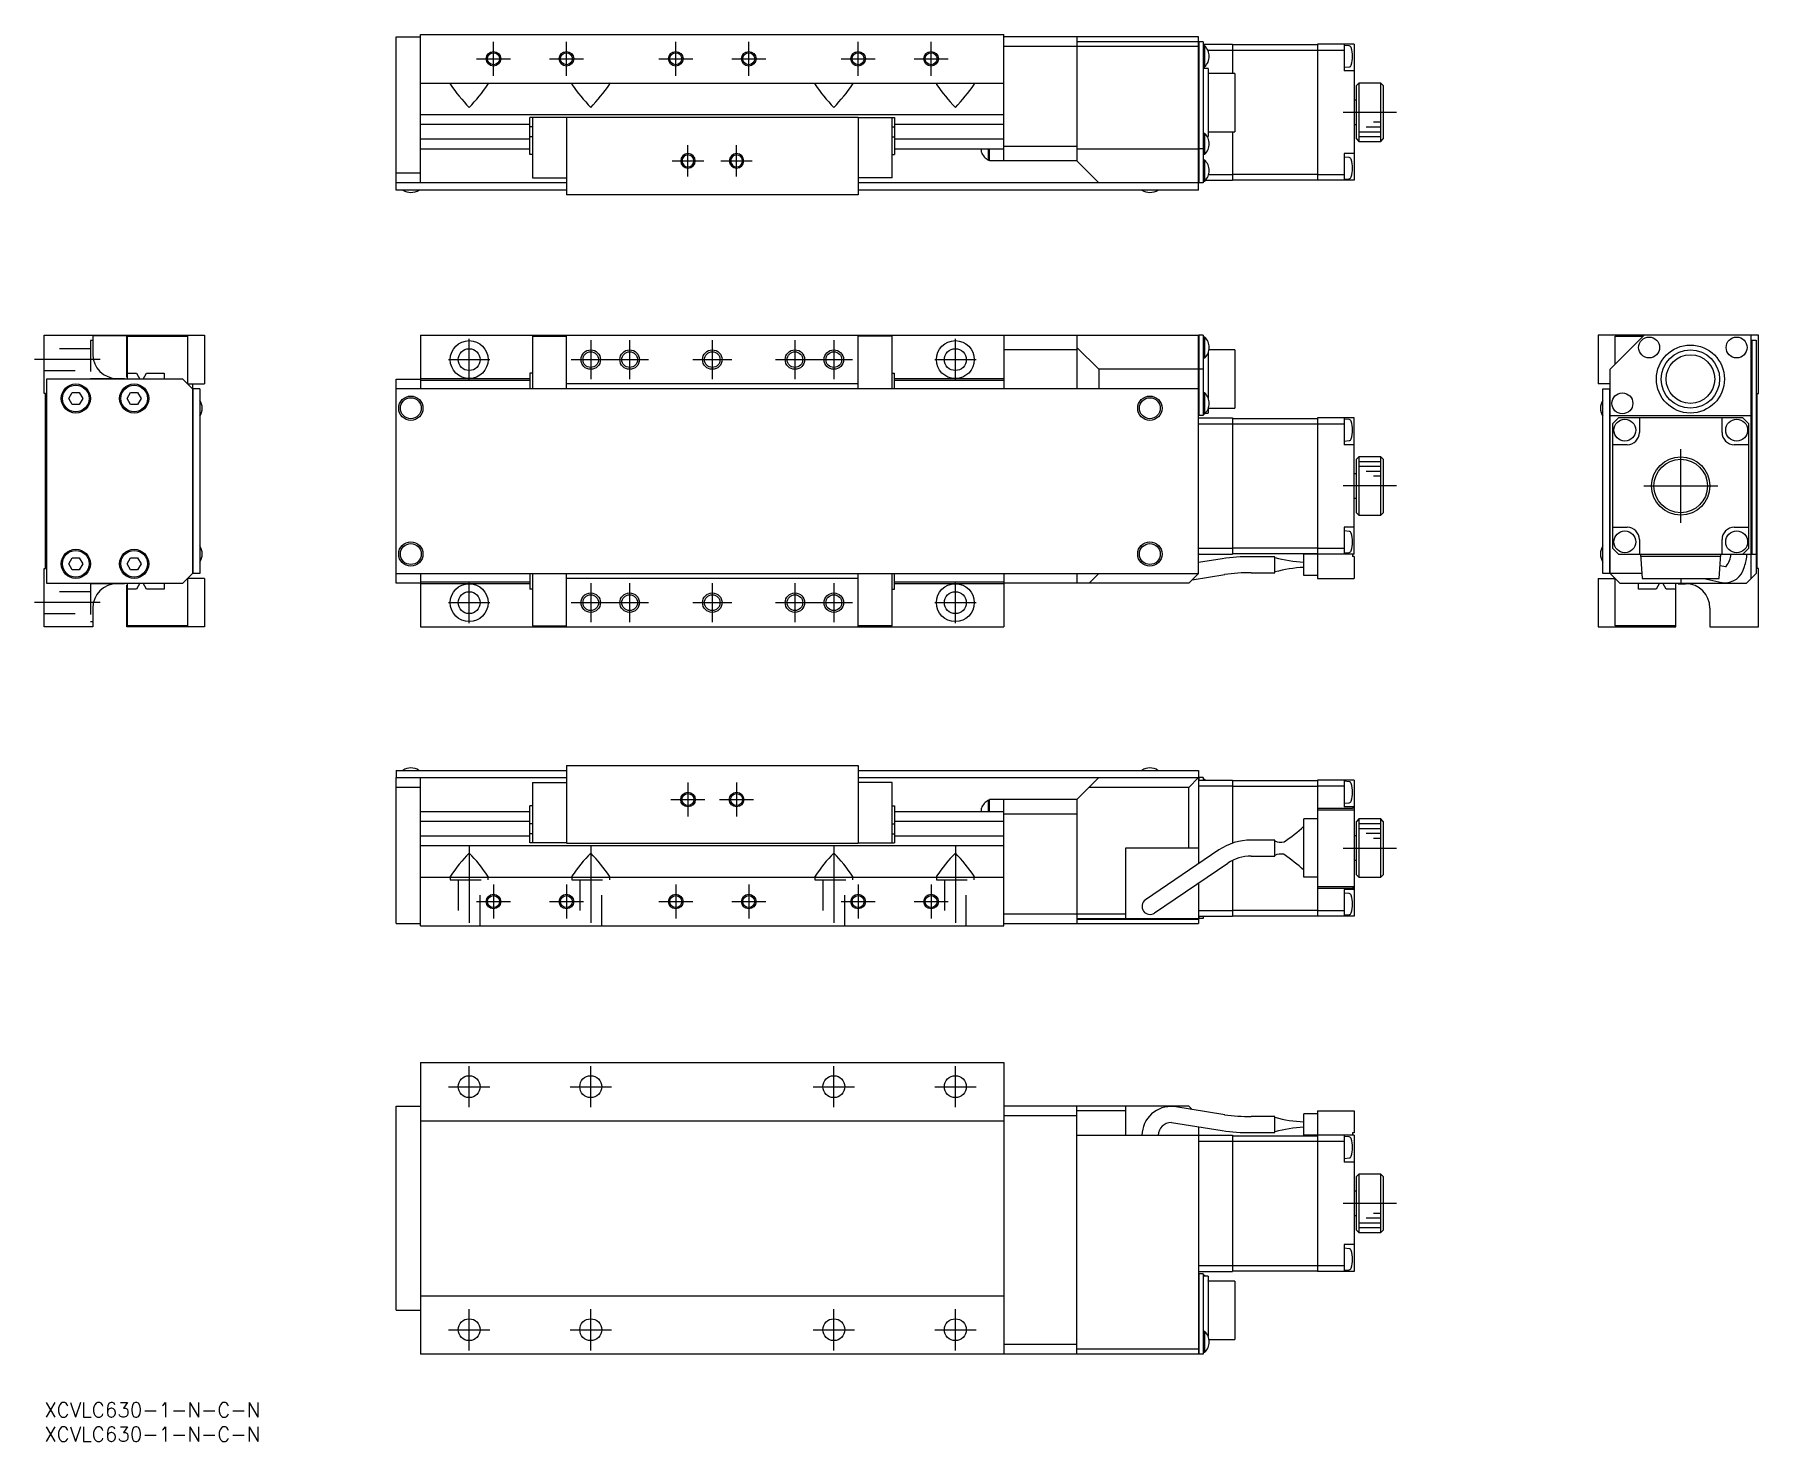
# Model space of a CAD drawing. Extents: x -2 to 353, y -8 to 281.
import ezdxf

# ---------------------------------------------------------------- set-up
doc = ezdxf.new("R2010")
doc.units = 0
doc.header["$LTSCALE"] = 0.5
doc.linetypes.add('CENTER', pattern=[50.8, 31.75, -6.35, 6.35, -6.35])
doc.linetypes.add('DASHED', pattern=[19.05, 12.7, -6.35])
for name, color, linetype in [('MSM_CENTER', 1, 'CENTER'), ('MSM_CONTINUOUS', 7, 'CONTINUOUS'), ('MSM_DASHED', 4, 'DASHED'), ('MSM_NARROW', 5, 'CONTINUOUS'), ('MSM_PART_NUMBER', 7, 'CONTINUOUS')]:
    doc.layers.add(name, color=color, linetype=linetype)
doc.styles.get("Standard").update_dxf_attribs({"font": 'txt.shx', "height": 3, "bigfont": 'bigfont.shx'})

# ---------------------------------------------------------------- blocks, each defined once
blk = doc.blocks.new('*U2')
at = {"layer": 'MSM_PART_NUMBER'}
blk.add_text('XCVLC630-1-N-C-N', height=3, dxfattribs=at).set_placement((0, -3))
blk = doc.blocks.new('*U3')
at = {"layer": 'MSM_PART_NUMBER'}
blk.add_text('XCVLC630-1-N-C-N', height=3, dxfattribs=at).set_placement((0, -8))

msp = doc.modelspace()

# ---------------------------------------------------------------- linework, layer by layer
at = {"layer": 'MSM_CENTER'}
for p, q in [((92.41, 272.96), (92.41, 279.96)), ((107.41, 272.96), (107.41, 279.96)), ((129.91, 272.96), (129.91, 279.96)), ((144.91, 272.96), (144.91, 279.96)), ((167.41, 272.96), (167.41, 279.96)), ((182.41, 272.96), (182.41, 279.96)), ((88.91, 276.46), (95.91, 276.46)), ((103.91, 276.46), (110.91, 276.46)), ((126.41, 276.46), (133.41, 276.46)), ((141.41, 276.46), (148.41, 276.46)), ((163.91, 276.46), (170.91, 276.46)), ((178.91, 276.46), (185.91, 276.46)), ((267.19, 265.46), (278.14, 265.46)), ((129.18, 255.46), (135.64, 255.46)), ((132.41, 252.23), (132.41, 258.69)), ((139.18, 255.46), (145.64, 255.46)), ((142.41, 252.23), (142.41, 258.69)), ((87.41, 210.32), (87.41, 218.82)), ((112.41, 218.57), (112.41, 210.57)), ((120.41, 218.57), (120.41, 210.57)), ((137.41, 218.57), (137.41, 210.57)), ((154.41, 218.57), (154.41, 210.57)), ((162.41, 218.57), (162.41, 210.57)), ((187.41, 210.32), (187.41, 218.82)), ((11.5, 214.57), (-2, 214.57)), ((83.16, 214.57), (91.66, 214.57)), ((108.41, 214.57), (124.41, 214.57)), ((133.41, 214.57), (141.41, 214.57)), ((150.41, 214.57), (166.41, 214.57)), ((183.16, 214.57), (191.66, 214.57)), ((336.6, 180.97), (336.6, 196.17)), ((278.14, 188.57), (267.19, 188.57)), ((329, 188.57), (344.2, 188.57)), ((87.41, 160.32), (87.41, 168.82)), ((112.41, 168.57), (112.41, 160.57)), ((120.41, 168.57), (120.41, 160.57)), ((137.41, 168.57), (137.41, 160.57)), ((154.41, 168.57), (154.41, 160.57)), ((162.41, 168.57), (162.41, 160.57)), ((187.41, 160.32), (187.41, 168.82)), ((11.5, 164.57), (-2, 164.57)), ((83.16, 164.57), (91.66, 164.57)), ((108.41, 164.57), (124.41, 164.57)), ((133.41, 164.57), (141.41, 164.57)), ((150.41, 164.57), (166.41, 164.57)), ((183.16, 164.57), (191.66, 164.57)), ((132.41, 127.57), (132.41, 120.57)), ((142.41, 127.57), (142.41, 120.57)), ((128.91, 124.07), (135.91, 124.07)), ((138.91, 124.07), (145.91, 124.07)), ((87.41, 114.57), (87.41, 96.07)), ((112.41, 114.57), (112.41, 96.07)), ((162.41, 114.57), (162.41, 96.07)), ((187.41, 114.57), (187.41, 96.07)), ((267.19, 114.07), (278.14, 114.07)), ((92.41, 106.57), (92.41, 99.57)), ((107.41, 106.57), (107.41, 99.57)), ((129.91, 106.57), (129.91, 99.57)), ((144.91, 106.57), (144.91, 99.57)), ((167.41, 106.57), (167.41, 99.57)), ((182.41, 106.57), (182.41, 99.57)), ((88.91, 103.07), (95.91, 103.07)), ((103.91, 103.07), (110.91, 103.07)), ((126.41, 103.07), (133.41, 103.07)), ((141.41, 103.07), (148.41, 103.07)), ((163.91, 103.07), (170.91, 103.07)), ((178.91, 103.07), (185.91, 103.07)), ((87.41, 60.75), (87.41, 69.25)), ((112.41, 60.75), (112.41, 69.25)), ((162.41, 60.75), (162.41, 69.25)), ((187.41, 60.75), (187.41, 69.25)), ((83.16, 65), (91.66, 65)), ((108.16, 65), (116.66, 65)), ((158.16, 65), (166.66, 65)), ((183.16, 65), (191.66, 65)), ((278.14, 41), (267.19, 41)), ((87.41, 10.75), (87.41, 19.25)), ((112.41, 10.75), (112.41, 19.25)), ((162.41, 10.75), (162.41, 19.25)), ((187.41, 10.75), (187.41, 19.25)), ((83.16, 15), (91.66, 15)), ((108.16, 15), (116.66, 15)), ((158.16, 15), (166.66, 15)), ((183.16, 15), (191.66, 15))]:
    msp.add_line(p, q, dxfattribs=at)
at = {"layer": 'MSM_CONTINUOUS'}
for p, q in [((72.41, 280.96), (77.41, 280.96)), ((72.41, 250.96), (72.41, 280.96)), ((77.41, 281.46), (197.41, 281.46)), ((77.41, 250.96), (77.41, 281.46)), ((197.41, 255.46), (197.41, 281.46)), ((237.41, 280.96), (197.41, 280.96)), ((212.41, 280.96), (212.41, 255.46)), ((237.41, 280.06), (237.41, 280.96)), ((237.41, 278.96), (197.41, 278.96)), ((237.41, 279.96), (212.41, 279.96)), ((237.41, 280.06), (237.31, 279.96)), ((237.51, 279.96), (237.41, 279.86)), ((237.41, 250.96), (237.41, 279.96)), ((238.41, 279.96), (237.51, 279.96)), ((237.51, 279.96), (237.51, 250.96)), ((238.41, 279.96), (238.41, 250.96)), ((238.41, 279.46), (244.41, 279.46)), ((238.7, 279.11), (238.41, 279.11)), ((238.7, 274.81), (238.7, 279.11)), ((239.32, 278.26), (244.41, 278.26)), ((244.41, 279.46), (244.41, 273.46)), ((244.41, 279.36), (261.91, 279.36)), ((244.41, 278.21), (261.91, 278.21)), ((269.41, 279.46), (261.91, 279.46)), ((261.91, 279.46), (261.91, 251.46)), ((261.91, 278.26), (267.41, 278.26)), ((267.41, 279.46), (267.41, 273.96)), ((268.4, 279.12), (267.41, 279.21)), ((269.41, 279.46), (269.41, 251.46)), ((238.41, 274.81), (238.7, 274.81)), ((239.41, 274.46), (238.41, 274.46)), ((239.41, 274.46), (239.41, 260.46)), ((244.91, 273.46), (239.41, 273.46)), ((244.91, 273.46), (244.91, 261.46)), ((267.41, 274.71), (268.4, 274.79)), ((269.41, 273.96), (267.41, 273.96)), ((77.41, 271.46), (197.41, 271.46)), ((83.51, 271.33), (83.67, 271.46)), ((91.31, 271.33), (91.15, 271.46)), ((108.51, 271.33), (108.67, 271.46)), ((116.31, 271.33), (116.15, 271.46)), ((158.51, 271.33), (158.67, 271.46)), ((166.31, 271.33), (166.15, 271.46)), ((183.51, 271.33), (183.67, 271.46)), ((191.31, 271.33), (191.15, 271.46)), ((270.41, 271.46), (269.91, 270.96)), ((269.91, 259.96), (269.91, 270.96)), ((274.91, 271.46), (270.41, 271.46)), ((270.41, 271.46), (270.41, 259.46)), ((275.41, 270.96), (274.91, 271.46)), ((274.91, 259.46), (274.91, 271.46)), ((275.41, 270.96), (275.41, 259.96)), ((269.91, 267.96), (269.41, 267.96)), ((77.41, 264.96), (197.41, 264.96)), ((77.41, 262.99), (99.91, 262.99)), ((99.91, 256.76), (99.91, 264.36)), ((107.41, 264.36), (99.91, 264.36)), ((100.41, 262.48), (99.91, 262.48)), ((100.41, 264.36), (100.41, 251.96)), ((107.41, 264.46), (107.41, 248.46)), ((107.41, 264.46), (167.41, 264.46)), ((167.41, 264.46), (167.41, 248.46)), ((167.41, 264.36), (174.91, 264.36)), ((174.41, 251.96), (174.41, 264.36)), ((174.41, 262.48), (174.91, 262.48)), ((174.91, 264.36), (174.91, 256.76)), ((174.91, 262.99), (197.41, 262.99)), ((269.41, 262.96), (269.91, 262.96)), ((99.91, 259.92), (77.41, 259.92)), ((100.41, 260.43), (99.91, 260.43)), ((174.41, 260.43), (174.91, 260.43)), ((197.41, 259.92), (174.91, 259.92)), ((238.7, 261.11), (238.41, 261.11)), ((238.7, 256.81), (238.7, 261.11)), ((239.21, 260.46), (239.41, 260.46)), ((239.41, 261.46), (244.91, 261.46)), ((244.41, 261.46), (244.41, 251.46)), ((269.91, 259.96), (270.41, 259.46)), ((270.41, 259.46), (274.91, 259.46)), ((274.91, 259.46), (275.41, 259.96)), ((77.41, 257.96), (99.91, 257.96)), ((100.41, 256.76), (99.91, 256.76)), ((174.41, 256.76), (174.91, 256.76)), ((174.91, 257.96), (197.41, 257.96)), ((192.76, 257.24), (192.76, 257.96)), ((194.21, 255.61), (194.21, 257.96)), ((194.21, 255.61), (194.41, 255.61)), ((194.41, 255.46), (194.41, 257.96)), ((212.41, 255.46), (194.41, 255.46)), ((197.41, 258.46), (212.41, 258.46)), ((212.41, 257.96), (237.41, 257.96)), ((212.41, 255.46), (216.91, 250.96)), ((237.41, 258), (237.51, 257.96)), ((238.41, 257.96), (237.51, 257.96)), ((238.41, 256.81), (238.7, 256.81)), ((238.7, 255.61), (238.41, 255.61)), ((238.7, 251.31), (238.7, 255.61)), ((269.41, 256.96), (267.41, 256.96)), ((267.41, 256.96), (267.41, 251.46)), ((268.4, 256.12), (267.41, 256.21)), ((72.41, 252.96), (77.41, 252.96)), ((100.41, 251.96), (107.41, 251.96)), ((174.41, 251.96), (167.41, 251.96)), ((239.5, 252.66), (244.41, 252.66)), ((244.41, 252.7), (261.91, 252.7)), ((261.91, 252.66), (267.41, 252.66)), ((267.41, 251.71), (268.4, 251.79)), ((72.51, 250.96), (72.41, 250.86)), ((107.41, 250.96), (72.41, 250.96)), ((72.41, 249.46), (72.41, 250.86)), ((107.41, 249.46), (72.41, 249.46)), ((167.41, 248.46), (107.41, 248.46)), ((237.41, 250.96), (167.41, 250.96)), ((237.41, 249.46), (167.41, 249.46)), ((237.41, 250.86), (237.31, 250.96)), ((237.41, 251.06), (237.51, 250.96)), ((237.41, 249.46), (237.41, 250.86)), ((238.41, 250.96), (237.51, 250.96)), ((238.41, 251.31), (238.7, 251.31)), ((238.85, 251.46), (244.41, 251.46)), ((244.41, 251.56), (261.91, 251.56)), ((269.41, 251.46), (261.91, 251.46)), ((0, 207.57), (0, 219.57)), ((0, 219.57), (33, 219.57)), ((10, 219.57), (10, 215.67)), ((17, 219.47), (10, 219.47)), ((17, 210.97), (17, 219.57)), ((17.1, 219.37), (29.5, 219.37)), ((17.1, 210.57), (17.1, 219.37)), ((29.5, 219.37), (29.5, 209.57)), ((33, 219.57), (33, 209.57)), ((77.41, 219.57), (237.41, 219.57)), ((77.41, 219.57), (77.41, 208.57)), ((100.41, 219.37), (100.41, 208.57)), ((100.41, 219.37), (107.41, 219.37)), ((107.41, 208.57), (107.41, 219.57)), ((167.41, 208.57), (167.41, 219.57)), ((174.41, 219.37), (167.41, 219.37)), ((174.41, 208.57), (174.41, 219.37)), ((197.41, 219.57), (197.41, 208.57)), ((212.41, 216.57), (197.41, 216.57)), ((212.41, 219.57), (212.41, 208.57)), ((212.41, 217.07), (216.91, 212.57)), ((237.41, 219.47), (237.51, 219.57)), ((237.41, 170.57), (237.41, 219.57)), ((238.41, 219.57), (237.51, 219.57)), ((237.51, 219.57), (237.51, 203.07)), ((238.41, 219.57), (238.41, 203.07)), ((238.7, 219.22), (238.41, 219.22)), ((238.7, 214.92), (238.7, 219.22)), ((244.91, 216.57), (239.57, 216.57)), ((244.91, 216.57), (244.91, 204.57)), ((319.6, 219.57), (319.6, 209.57)), ((352.6, 219.57), (319.6, 219.57)), ((329.1, 219.57), (322.1, 212.57)), ((323.1, 219.37), (328.9, 219.37)), ((323.1, 213.57), (323.1, 219.37)), ((351.1, 169.57), (351.1, 219.57)), ((351.1, 218.57), (352.1, 218.57)), ((351.2, 218.57), (351.2, 174.57)), ((352.1, 218.57), (352.1, 170.57)), ((352.6, 207.57), (352.6, 219.57)), ((238.41, 214.92), (238.7, 214.92)), ((239.41, 216), (239.41, 206.65)), ((28.5, 210.57), (0.5, 210.57)), ((0.5, 210.57), (0.5, 168.57)), ((15, 210.67), (16.5, 210.67)), ((16.5, 210.57), (16.5, 210.67)), ((17.1, 210.97), (17, 210.97)), ((17.1, 211.77), (18.98, 211.77)), ((18.98, 211.77), (19.66, 210.58)), ((20.34, 210.58), (21.02, 211.77)), ((21.02, 211.77), (24.7, 211.77)), ((24.7, 211.77), (24.7, 210.57)), ((30.5, 208.57), (28.5, 210.57)), ((29.7, 209.57), (33, 209.57)), ((29.7, 209.37), (29.7, 209.57)), ((30.5, 209.57), (30.5, 170.57)), ((72.41, 210.57), (77.41, 210.57)), ((72.41, 168.57), (72.41, 210.57)), ((77.41, 210.67), (99.91, 210.67)), ((77.41, 210.37), (99.91, 210.37)), ((100.41, 211.77), (99.91, 211.77)), ((99.91, 211.77), (99.91, 208.57)), ((167.41, 209.57), (107.41, 209.57)), ((174.41, 211.77), (174.91, 211.77)), ((174.91, 208.57), (174.91, 211.77)), ((174.91, 210.67), (197.41, 210.67)), ((174.91, 210.37), (197.41, 210.37)), ((216.91, 212.57), (216.91, 208.57)), ((237.41, 212.57), (216.91, 212.57)), ((237.41, 212.53), (237.51, 212.57)), ((238.41, 212.57), (237.51, 212.57)), ((322.1, 209.57), (319.6, 209.57)), ((322.1, 170.57), (322.1, 212.57)), ((0.3, 207.57), (0, 207.57)), ((0.3, 171.57), (0.3, 207.57)), ((5.06, 206.57), (5.78, 207.82)), ((5.78, 205.32), (5.06, 206.57)), ((5.78, 207.82), (7.22, 207.82)), ((7.22, 207.82), (7.94, 206.57)), ((7.94, 206.57), (7.22, 205.32)), ((17.06, 206.57), (17.78, 207.82)), ((17.78, 205.32), (17.06, 206.57)), ((17.78, 207.82), (19.22, 207.82)), ((19.22, 207.82), (19.94, 206.57)), ((19.94, 206.57), (19.22, 205.32)), ((32, 208.57), (30.5, 208.57)), ((30.6, 208.57), (30.6, 170.57)), ((32, 208.57), (32, 170.57)), ((237.41, 208.57), (72.41, 208.57)), ((238.7, 207.72), (238.41, 207.72)), ((238.7, 203.42), (238.7, 207.72)), ((320.6, 170.57), (320.6, 208.57)), ((320.6, 208.57), (322.1, 208.57)), ((322, 170.57), (322, 208.57)), ((352.3, 207.57), (352.6, 207.57)), ((352.3, 171.57), (352.3, 207.57)), ((7.22, 205.32), (5.78, 205.32)), ((19.22, 205.32), (17.78, 205.32)), ((237.41, 203.17), (237.51, 203.07)), ((237.41, 202.57), (244.41, 202.57)), ((238.41, 203.07), (237.51, 203.07)), ((238.41, 203.42), (238.7, 203.42)), ((238.85, 203.57), (239.41, 203.57)), ((239.41, 204.5), (239.41, 203.57)), ((239.44, 204.57), (244.91, 204.57)), ((244.41, 202.57), (244.41, 174.57)), ((244.41, 202.47), (261.91, 202.47)), ((261.91, 202.57), (261.91, 169.57)), ((269.41, 202.57), (261.91, 202.57)), ((267.41, 202.57), (267.41, 197.07)), ((268.4, 202.24), (267.41, 202.32)), ((269.41, 174.57), (269.41, 202.57)), ((322.1, 203.07), (351.1, 203.07)), ((323.8, 202.57), (322.6, 201.37)), ((349.4, 202.57), (323.8, 202.57)), ((328.1, 202.57), (328.1, 199.57)), ((345.1, 199.57), (345.1, 202.57)), ((350.6, 201.37), (349.4, 202.57)), ((237.41, 201.37), (244.41, 201.37)), ((244.41, 201.33), (261.91, 201.33)), ((261.91, 201.37), (267.41, 201.37)), ((322.6, 201.37), (322.6, 175.77)), ((350.6, 175.77), (350.6, 201.37)), ((267.41, 197.82), (268.4, 197.91)), ((269.41, 197.07), (267.41, 197.07)), ((325.6, 197.07), (322.6, 197.07)), ((350.6, 197.07), (347.6, 197.07)), ((270.41, 194.57), (269.91, 194.07)), ((269.91, 183.07), (269.91, 194.07)), ((270.41, 194.57), (270.41, 182.57)), ((274.91, 194.57), (270.41, 194.57)), ((274.91, 182.57), (274.91, 194.57)), ((275.41, 194.07), (274.91, 194.57)), ((275.41, 194.07), (275.41, 183.07)), ((269.91, 191.07), (269.41, 191.07)), ((269.41, 186.07), (269.91, 186.07)), ((269.91, 183.07), (270.41, 182.57)), ((270.41, 182.57), (274.91, 182.57)), ((274.91, 182.57), (275.41, 183.07)), ((269.41, 180.07), (267.41, 180.07)), ((267.41, 180.07), (267.41, 174.57)), ((268.4, 179.24), (267.41, 179.32)), ((322.6, 180.07), (325.6, 180.07)), ((328.1, 177.57), (328.1, 174.57)), ((345.1, 174.57), (345.1, 177.57)), ((347.6, 180.07), (350.6, 180.07)), ((5.06, 172.57), (5.78, 173.82)), ((5.78, 173.82), (7.22, 173.82)), ((7.22, 173.82), (7.94, 172.57)), ((17.06, 172.57), (17.78, 173.82)), ((17.78, 173.82), (19.22, 173.82)), ((19.22, 173.82), (19.94, 172.57)), ((237.41, 175.77), (244.41, 175.77)), ((237.41, 174.67), (237.51, 174.57)), ((237.51, 174.57), (244.41, 174.57)), ((244.41, 175.82), (261.91, 175.82)), ((244.41, 174.67), (261.91, 174.67)), ((253.11, 174.02), (248.25, 174.02)), ((253.11, 170.72), (253.11, 174.02)), ((259.11, 170.17), (259.11, 174.57)), ((269.41, 174.57), (259.11, 174.57)), ((261.91, 175.77), (267.41, 175.77)), ((267.41, 174.82), (268.4, 174.91)), ((269.11, 174.57), (269.11, 174.07)), ((269.41, 174.07), (269.11, 174.07)), ((269.41, 174.07), (269.41, 169.57)), ((322.6, 175.77), (323.8, 174.57)), ((323.8, 174.57), (351.1, 174.57)), ((328.35, 174.57), (328.7, 169.57)), ((344.82, 174.07), (328.39, 174.07)), ((344.5, 169.57), (344.85, 174.57)), ((349.4, 174.57), (350.6, 175.77)), ((351.2, 174.57), (351.1, 174.67)), ((351.2, 174.57), (352.1, 174.57)), ((0, 159.57), (0, 171.57)), ((0, 171.57), (0.3, 171.57)), ((5.78, 171.32), (5.06, 172.57)), ((7.22, 171.32), (5.78, 171.32)), ((7.94, 172.57), (7.22, 171.32)), ((17.78, 171.32), (17.06, 172.57)), ((19.22, 171.32), (17.78, 171.32)), ((19.94, 172.57), (19.22, 171.32)), ((28.5, 168.57), (30.5, 170.57)), ((32, 170.57), (30.5, 170.57)), ((72.41, 170.57), (237.41, 170.57)), ((77.41, 170.57), (77.41, 159.57)), ((99.91, 170.57), (99.91, 167.37)), ((100.41, 170.57), (100.41, 159.77)), ((107.41, 159.57), (107.41, 170.57)), ((167.41, 159.57), (167.41, 170.57)), ((174.41, 159.77), (174.41, 170.57)), ((174.91, 167.37), (174.91, 170.57)), ((197.41, 170.57), (197.41, 159.57)), ((212.41, 170.57), (212.41, 168.57)), ((216.91, 170.57), (214.91, 168.57)), ((235.41, 168.57), (237.41, 170.57)), ((236.12, 169.28), (242.8, 170.34)), ((242.28, 173.6), (237.41, 172.83)), ((248.25, 170.72), (253.11, 170.72)), ((328.63, 170.57), (320.6, 170.57)), ((324.1, 168.57), (322.1, 170.57)), ((345.81, 171.92), (344.69, 172.18)), ((345.87, 171.96), (345.79, 171.92)), ((345.97, 172.04), (345.87, 171.96)), ((350.1, 168.57), (352.1, 170.57)), ((352.6, 171.57), (352.3, 171.57)), ((352.6, 159.57), (352.6, 171.57)), ((0.5, 168.57), (28.5, 168.57)), ((16.5, 168.47), (15, 168.47)), ((16.5, 168.47), (16.5, 168.57)), ((17, 159.57), (17, 168.17)), ((17, 168.17), (17.1, 168.17)), ((17.1, 159.77), (17.1, 168.57)), ((18.98, 167.37), (17.1, 167.37)), ((19.66, 168.57), (18.98, 167.37)), ((21.02, 167.37), (20.34, 168.57)), ((24.7, 167.37), (21.02, 167.37)), ((24.7, 168.57), (24.7, 167.37)), ((29.5, 169.57), (29.5, 159.77)), ((29.7, 169.57), (29.7, 169.77)), ((33, 169.57), (29.7, 169.57)), ((33, 169.57), (33, 159.57)), ((77.41, 168.57), (72.41, 168.57)), ((99.91, 168.77), (77.41, 168.77)), ((99.91, 168.47), (77.41, 168.47)), ((100.41, 167.37), (99.91, 167.37)), ((167.41, 169.57), (107.41, 169.57)), ((174.41, 167.37), (174.91, 167.37)), ((197.41, 168.77), (174.91, 168.77)), ((197.41, 168.47), (174.91, 168.47)), ((235.41, 168.57), (197.41, 168.57)), ((261.91, 170.17), (259.11, 170.17)), ((261.91, 169.57), (269.41, 169.57)), ((319.6, 169.57), (319.6, 159.57)), ((319.6, 169.57), (322.9, 169.57)), ((322.9, 169.57), (322.9, 169.77)), ((323.1, 159.77), (323.1, 169.57)), ((324.1, 168.57), (350.1, 168.57)), ((327.9, 167.37), (327.9, 168.57)), ((331.58, 167.37), (327.9, 167.37)), ((328.7, 169.57), (344.5, 169.57)), ((332.27, 168.57), (331.58, 167.37)), ((333.63, 167.37), (332.94, 168.57)), ((335.5, 167.37), (333.63, 167.37)), ((335.5, 168.57), (335.5, 159.77)), ((335.6, 168.17), (335.5, 168.17)), ((335.6, 159.57), (335.6, 168.17)), ((336.1, 168.47), (336.1, 168.57)), ((336.1, 168.47), (337.6, 168.47)), ((336.6, 169.57), (336.6, 168.57)), ((341.34, 169.57), (345.06, 168.71)), ((345.06, 168.71), (345.07, 168.7)), ((10, 163.47), (10, 159.57)), ((342.6, 163.47), (342.6, 159.57)), ((10, 159.57), (0, 159.57)), ((33, 159.57), (17, 159.57)), ((29.5, 159.77), (17.1, 159.77)), ((77.41, 159.57), (197.41, 159.57)), ((100.41, 159.77), (107.41, 159.77)), ((174.41, 159.77), (167.41, 159.77)), ((319.6, 159.57), (335.6, 159.57)), ((335.5, 159.77), (323.1, 159.77)), ((342.6, 159.57), (352.6, 159.57)), ((72.41, 130.07), (72.41, 128.67)), ((72.41, 130.07), (107.41, 130.07)), ((72.41, 128.67), (72.51, 128.57)), ((72.41, 128.57), (107.41, 128.57)), ((72.41, 98.57), (72.41, 128.57)), ((77.41, 98.07), (77.41, 128.57)), ((107.41, 131.07), (107.41, 115.07)), ((107.41, 131.07), (167.41, 131.07)), ((167.41, 131.07), (167.41, 115.07)), ((167.41, 130.07), (237.41, 130.07)), ((167.41, 128.57), (237.41, 128.57)), ((216.91, 128.57), (212.41, 124.07)), ((235.41, 126.57), (237.41, 128.57)), ((237.31, 128.57), (237.41, 128.67)), ((237.41, 130.07), (237.41, 128.67)), ((237.41, 128.47), (237.51, 128.57)), ((237.41, 128.57), (237.41, 110.84)), ((237.41, 128.07), (244.41, 128.07)), ((237.51, 128.57), (237.51, 128.07)), ((238.41, 128.57), (237.51, 128.57)), ((238.41, 128.57), (238.41, 128.07)), ((238.7, 128.22), (238.41, 128.22)), ((238.7, 128.07), (238.7, 128.22)), ((244.41, 128.07), (244.41, 115.08)), ((244.41, 127.97), (261.91, 127.97)), ((269.41, 128.07), (261.91, 128.07)), ((261.91, 128.07), (261.91, 100.07)), ((267.41, 128.07), (267.41, 122.57)), ((268.4, 127.73), (267.41, 127.82)), ((269.41, 128.07), (269.41, 100.07)), ((77.41, 126.57), (72.41, 126.57)), ((100.41, 127.57), (100.41, 115.17)), ((100.41, 127.57), (107.41, 127.57)), ((174.41, 127.57), (167.41, 127.57)), ((174.41, 115.17), (174.41, 127.57)), ((235.41, 126.57), (214.91, 126.57)), ((235.41, 114.07), (235.41, 126.57)), ((237.41, 126.97), (237.51, 126.87)), ((237.51, 126.87), (244.41, 126.87)), ((237.51, 110.91), (237.51, 126.87)), ((244.41, 126.82), (261.91, 126.82)), ((261.91, 126.87), (267.41, 126.87)), ((99.91, 121.57), (77.41, 121.57)), ((100.41, 122.77), (99.91, 122.77)), ((99.91, 115.17), (99.91, 122.77)), ((174.41, 122.77), (174.91, 122.77)), ((174.91, 122.77), (174.91, 115.17)), ((197.41, 121.57), (174.91, 121.57)), ((192.76, 121.57), (192.76, 122.29)), ((194.21, 121.57), (194.21, 123.92)), ((194.41, 123.92), (194.21, 123.92)), ((212.41, 124.07), (194.41, 124.07)), ((194.41, 121.57), (194.41, 124.07)), ((197.41, 98.07), (197.41, 124.07)), ((212.41, 121.07), (197.41, 121.07)), ((212.41, 124.07), (212.41, 98.57)), ((261.91, 122.32), (269.11, 122.32)), ((261.91, 121.97), (269.41, 121.97)), ((267.41, 123.32), (268.4, 123.4)), ((269.41, 122.57), (267.41, 122.57)), ((269.11, 122.32), (269.11, 122.28)), ((269.41, 122.28), (269.11, 122.28)), ((77.41, 119.6), (99.91, 119.6)), ((100.41, 119.09), (99.91, 119.09)), ((100.41, 117.04), (99.91, 117.04)), ((174.41, 119.09), (174.91, 119.09)), ((174.41, 117.04), (174.91, 117.04)), ((174.91, 119.6), (197.41, 119.6)), ((259.11, 108.07), (259.11, 120.07)), ((261.91, 120.07), (259.11, 120.07)), ((270.41, 120.07), (269.91, 119.57)), ((269.91, 108.57), (269.91, 119.57)), ((270.41, 120.07), (270.41, 108.07)), ((274.91, 120.07), (270.41, 120.07)), ((274.91, 108.07), (274.91, 120.07)), ((275.41, 119.57), (274.91, 120.07)), ((275.41, 119.57), (275.41, 108.57)), ((99.91, 116.53), (77.41, 116.53)), ((197.41, 114.57), (77.41, 114.57)), ((107.41, 115.17), (99.91, 115.17)), ((107.41, 115.07), (167.41, 115.07)), ((167.41, 115.17), (174.91, 115.17)), ((197.41, 116.53), (174.91, 116.53)), ((222.41, 114.07), (222.41, 99.57)), ((237.41, 114.07), (222.41, 114.07)), ((241.61, 113.69), (226.53, 103.46)), ((253.11, 115.72), (248.25, 115.72)), ((253.11, 112.42), (253.11, 115.72)), ((269.91, 116.57), (269.41, 116.57)), ((228.38, 100.73), (243.46, 110.95)), ((244.41, 111.51), (244.41, 100.07)), ((248.25, 112.42), (253.11, 112.42)), ((254.97, 112.81), (255.06, 112.77)), ((269.41, 111.57), (269.91, 111.57)), ((77.41, 108.07), (197.41, 108.07)), ((83.51, 108.19), (83.67, 108.07)), ((91.31, 108.19), (91.15, 108.07)), ((108.51, 108.19), (108.67, 108.07)), ((116.31, 108.19), (116.15, 108.07)), ((158.51, 108.19), (158.67, 108.07)), ((166.31, 108.19), (166.15, 108.07)), ((183.51, 108.19), (183.67, 108.07)), ((191.31, 108.19), (191.15, 108.07)), ((237.41, 106.85), (237.41, 99.57)), ((237.51, 101.27), (237.51, 106.92)), ((261.91, 108.07), (259.11, 108.07)), ((269.91, 108.57), (270.41, 108.07)), ((270.41, 108.07), (274.91, 108.07)), ((274.91, 108.07), (275.41, 108.57)), ((261.91, 106.17), (269.41, 106.17)), ((261.91, 105.82), (269.11, 105.82)), ((269.41, 105.57), (267.41, 105.57)), ((267.41, 105.57), (267.41, 100.07)), ((268.4, 104.73), (267.41, 104.82)), ((269.41, 105.85), (269.11, 105.85)), ((269.11, 105.85), (269.11, 105.82)), ((197.41, 100.57), (222.41, 100.57)), ((212.41, 99.57), (237.41, 99.57)), ((212.41, 99.47), (237.41, 99.47)), ((237.41, 99.47), (237.31, 99.57)), ((237.51, 101.27), (237.41, 101.17)), ((237.41, 100.07), (244.41, 100.07)), ((237.51, 99.57), (237.41, 99.67)), ((237.41, 99.47), (237.41, 98.57)), ((237.51, 101.27), (244.41, 101.27)), ((237.51, 100.07), (237.51, 99.57)), ((238.41, 99.57), (237.51, 99.57)), ((238.41, 100.07), (238.41, 99.57)), ((244.41, 101.31), (261.91, 101.31)), ((244.41, 100.17), (261.91, 100.17)), ((261.91, 101.27), (267.41, 101.27)), ((269.41, 100.07), (261.91, 100.07)), ((267.41, 100.32), (268.4, 100.4)), ((72.41, 98.57), (77.41, 98.57)), ((77.41, 98.07), (197.41, 98.07)), ((197.41, 98.57), (237.41, 98.57)), ((77.41, 70), (197.41, 70)), ((77.41, 70), (77.41, 10)), ((197.41, 70), (197.41, 10)), ((72.41, 61), (77.41, 61)), ((72.41, 19), (72.41, 61)), ((197.51, 61), (197.41, 60.9)), ((235.41, 61), (197.51, 61)), ((212.41, 10), (212.41, 61)), ((222.41, 61), (222.41, 55)), ((242.8, 59.24), (232.35, 60.89)), ((236.12, 60.29), (235.41, 61)), ((77.41, 58), (197.41, 58)), ((212.41, 59), (197.41, 59)), ((222.41, 60), (212.41, 60)), ((231.83, 57.63), (242.28, 55.98)), ((237.41, 56.75), (237.41, 10)), ((253.11, 58.85), (248.25, 58.85)), ((253.11, 55.55), (253.11, 58.85)), ((259.11, 55), (259.11, 59.4)), ((261.91, 59.4), (259.11, 59.4)), ((261.91, 60), (269.41, 60)), ((261.91, 60), (261.91, 27)), ((269.41, 60), (269.41, 55.5)), ((212.41, 55), (237.41, 55)), ((237.51, 55), (237.41, 54.9)), ((237.41, 53.8), (244.41, 53.8)), ((237.51, 55), (244.41, 55)), ((244.41, 55), (244.41, 27)), ((244.41, 54.9), (261.91, 54.9)), ((244.41, 53.76), (261.91, 53.76)), ((248.25, 55.55), (253.11, 55.55)), ((269.41, 55), (259.11, 55)), ((261.91, 53.8), (267.41, 53.8)), ((267.41, 55), (267.41, 49.5)), ((268.4, 54.66), (267.41, 54.75)), ((269.41, 55.5), (269.11, 55.5)), ((269.11, 55.5), (269.11, 55)), ((269.41, 55), (269.41, 27)), ((267.41, 50.25), (268.4, 50.34)), ((269.41, 49.5), (267.41, 49.5)), ((270.41, 47), (269.91, 46.5)), ((269.91, 35.5), (269.91, 46.5)), ((270.41, 47), (270.41, 35)), ((274.91, 47), (270.41, 47)), ((274.91, 35), (274.91, 47)), ((275.41, 46.5), (274.91, 47)), ((275.41, 46.5), (275.41, 35.5)), ((269.91, 43.5), (269.41, 43.5)), ((269.41, 38.5), (269.91, 38.5)), ((269.91, 35.5), (270.41, 35)), ((274.91, 35), (275.41, 35.5)), ((269.41, 32.5), (267.41, 32.5)), ((267.41, 32.5), (267.41, 27)), ((270.41, 35), (274.91, 35)), ((268.4, 31.66), (267.41, 31.75)), ((237.41, 28.2), (244.41, 28.2)), ((237.41, 27), (244.41, 27)), ((237.51, 26.5), (237.41, 26.4)), ((237.51, 26.5), (237.51, 10)), ((238.41, 26.5), (237.51, 26.5)), ((238.41, 26.5), (238.41, 10)), ((238.7, 26.15), (238.41, 26.15)), ((239.41, 26), (238.41, 26)), ((238.7, 26), (238.7, 26.15)), ((239.41, 26), (239.41, 13.58)), ((244.91, 25), (239.41, 25)), ((244.41, 28.24), (261.91, 28.24)), ((244.41, 27.1), (261.91, 27.1)), ((244.91, 25), (244.91, 13)), ((261.91, 28.2), (267.41, 28.2)), ((269.41, 27), (261.91, 27)), ((267.41, 27.25), (268.4, 27.34)), ((77.41, 22), (197.41, 22)), ((72.41, 19), (77.41, 19)), ((238.7, 14.65), (238.41, 14.65)), ((238.7, 10.35), (238.7, 14.65)), ((197.41, 12), (212.41, 12)), ((237.41, 11), (212.41, 11)), ((239.57, 13), (244.91, 13)), ((237.41, 10), (77.41, 10)), ((237.51, 10), (237.41, 10.1)), ((238.41, 10), (237.51, 10)), ((238.41, 10.35), (238.7, 10.35))]:
    msp.add_line(p, q, dxfattribs=at)
for centre, radius in [((92.41, 276.46), 1.23), ((107.41, 276.46), 1.23), ((129.91, 276.46), 1.23), ((144.91, 276.46), 1.23), ((167.41, 276.46), 1.23), ((182.41, 276.46), 1.23), ((87.41, 214.57), 3.9), ((87.41, 214.57), 2.25), ((187.41, 214.57), 3.9), ((187.41, 214.57), 2.25), ((330.1, 217.07), 2.15), ((338.6, 210.57), 7), ((338.6, 210.57), 6), ((348.1, 217.07), 2.15), ((112.41, 214.57), 1.62), ((120.41, 214.57), 1.62), ((137.41, 214.57), 1.62), ((154.41, 214.57), 1.62), ((162.41, 214.57), 1.62), ((338.6, 210.57), 5), ((6.5, 206.57), 3), ((6.5, 206.57), 2.75), ((18.5, 206.57), 3), ((18.5, 206.57), 2.75), ((75.41, 204.57), 2.5), ((75.41, 204.57), 2.15), ((227.41, 204.57), 2.5), ((227.41, 204.57), 2.15), ((324.6, 205.57), 2.15), ((325.1, 200.07), 2.25), ((348.1, 200.07), 2.25), ((336.6, 188.57), 6), ((336.6, 188.57), 5.5), ((325.1, 177.07), 2.25), ((348.1, 177.07), 2.25), ((6.5, 172.57), 3), ((6.5, 172.57), 2.75), ((18.5, 172.57), 3), ((18.5, 172.57), 2.75), ((75.41, 174.57), 2.5), ((75.41, 174.57), 2.15), ((227.41, 174.57), 2.5), ((227.41, 174.57), 2.15), ((87.41, 164.57), 3.9), ((87.41, 164.57), 2.25), ((187.41, 164.57), 3.9), ((187.41, 164.57), 2.25), ((112.41, 164.57), 1.62), ((120.41, 164.57), 1.62), ((137.41, 164.57), 1.62), ((154.41, 164.57), 1.62), ((162.41, 164.57), 1.62), ((132.41, 124.07), 1.23), ((142.41, 124.07), 1.23), ((92.41, 103.07), 1.23), ((107.41, 103.07), 1.23), ((129.91, 103.07), 1.23), ((144.91, 103.07), 1.23), ((167.41, 103.07), 1.23), ((182.41, 103.07), 1.23), ((87.41, 65), 2.25), ((112.41, 65), 2.25), ((162.41, 65), 2.25), ((187.41, 65), 2.25), ((87.41, 15), 2.25), ((112.41, 15), 2.25), ((162.41, 15), 2.25), ((187.41, 15), 2.25)]:
    msp.add_circle(centre, radius, dxfattribs=at)
at = {"layer": 'MSM_CONTINUOUS', "extrusion": (0, 0, -1)}
for centre in [(-132.41, 255.46), (-142.41, 255.46)]:
    msp.add_circle(centre, 1.23, dxfattribs=at)
at = {"layer": 'MSM_CONTINUOUS'}
for centre, radius, start, end in [((236.61, 276.96), 3, 314.22, 45.78), ((268.35, 278.62), 0.5, 17.6292, 85), ((263.11, 276.96), 6, 342.3708, 17.6292), ((268.35, 275.29), 0.5, 275, 342.3708), ((83.87, 271.34), 0.353, 181.1963, 204.3383), ((113.66, 291.83), 36.51, 214.4176, 224.0302), ((61.16, 291.83), 36.51, 315.9698, 325.5824), ((90.96, 271.34), 0.353, 335.6617, 358.8037), ((108.87, 271.34), 0.353, 181.1963, 204.3383), ((138.66, 291.83), 36.51, 214.4176, 224.0302), ((86.16, 291.83), 36.51, 315.9698, 325.5824), ((115.96, 271.34), 0.353, 335.6617, 358.8037), ((158.87, 271.34), 0.353, 181.1963, 204.3383), ((188.66, 291.83), 36.51, 214.4176, 224.0302), ((136.16, 291.83), 36.51, 315.9698, 325.5824), ((165.96, 271.34), 0.353, 335.6617, 358.8037), ((183.87, 271.34), 0.353, 181.1963, 204.3383), ((213.66, 291.83), 36.51, 214.4176, 224.0302), ((161.16, 291.83), 36.51, 315.9698, 325.5824), ((190.96, 271.34), 0.353, 335.6617, 358.8037), ((236.61, 258.96), 3, 314.22, 45.78), ((195.77, 258.46), 3.25, 202.061, 241.2734), ((236.61, 253.46), 3, 314.22, 45.78), ((268.35, 255.62), 0.5, 17.6292, 85), ((263.11, 253.96), 6, 342.3708, 17.6292), ((268.35, 252.29), 0.5, 275, 342.3708), ((75.41, 251.96), 3, 236.4427, 303.5573), ((227.41, 251.96), 3, 236.4427, 303.5573), ((236.61, 217.07), 3, 314.22, 45.78), ((15, 215.67), 5, 180, 270), ((29.5, 204.57), 3, 326.4427, 33.5573), ((236.61, 205.57), 3, 314.22, 45.78), ((323.1, 204.57), 3, 146.4427, 213.5573), ((268.35, 201.74), 0.5, 17.6292, 85), ((263.11, 200.07), 6, 342.3708, 17.6292), ((325.6, 199.57), 2.5, 270, 0), ((347.6, 199.57), 2.5, 180, 270), ((268.35, 198.41), 0.5, 275, 342.3708), ((268.35, 178.74), 0.5, 17.6292, 85), ((263.11, 177.07), 6, 342.3708, 17.6292), ((325.6, 177.57), 2.5, 0, 90), ((347.6, 177.57), 2.5, 90, 180), ((29.5, 174.57), 3, 326.4427, 33.5573), ((248.06, 134.82), 39.2, 89.7178, 98.4755), ((260.26, 199.81), 26.91, 254.5954, 267.5566), ((268.35, 175.41), 0.5, 275, 342.3708), ((323.1, 174.57), 3, 146.4427, 213.5573), ((342.56, 174.77), 4.37, 321.3799, 357.4339), ((340.8, 175.15), 9.45, 340.4373, 356.4987), ((248.04, 135.06), 35.66, 89.6613, 98.4567), ((260.53, 143.24), 28.62, 92.8322, 105.0159), ((345.64, 172.8), 4.14, 262.4446, 348.6833), ((15, 163.47), 5, 90, 180), ((337.6, 163.47), 5, 0, 90), ((75.41, 127.57), 3, 56.4427, 123.5573), ((227.41, 127.57), 3, 56.4427, 123.5573), ((236.61, 126.07), 3, 41.8103, 45.78), ((268.35, 127.23), 0.5, 17.6292, 85), ((263.11, 125.57), 6, 342.3708, 17.6292), ((195.77, 121.07), 3.25, 118.7266, 157.939), ((268.35, 123.9), 0.5, 275, 342.3708), ((227.08, 155.09), 48.58, 305.093, 311.2478), ((248.24, 103.88), 11.84, 89.9509, 124.0564), ((254.38, 118.25), 2.97, 244.6953, 282.2258), ((113.66, 87.69), 36.51, 135.9698, 145.5824), ((61.16, 87.69), 36.51, 34.4176, 44.0302), ((138.66, 87.69), 36.51, 135.9698, 145.5824), ((86.16, 87.69), 36.51, 34.4176, 44.0302), ((188.66, 87.69), 36.51, 135.9698, 145.5824), ((136.16, 87.69), 36.51, 34.4176, 44.0302), ((213.66, 87.69), 36.51, 135.9698, 145.5824), ((161.16, 87.69), 36.51, 34.4176, 44.0302), ((248.24, 103.88), 8.54, 89.9287, 124.0288), ((254.42, 109.64), 3.21, 80.2787, 114.1179), ((219.76, 63.89), 60.29, 49.2516, 54.1616), ((83.87, 108.18), 0.353, 155.6617, 178.8037), ((90.96, 108.18), 0.353, 1.1963, 24.3383), ((108.87, 108.18), 0.353, 155.6617, 178.8037), ((115.96, 108.18), 0.353, 1.1963, 24.3383), ((158.87, 108.18), 0.353, 155.6617, 178.8037), ((165.96, 108.18), 0.353, 1.1963, 24.3383), ((183.87, 108.18), 0.353, 155.6617, 178.8037), ((190.96, 108.18), 0.353, 1.1963, 24.3383), ((227.45, 102.08), 1.65, 123.8372, 216.0052), ((268.35, 104.23), 0.5, 17.6292, 85), ((263.11, 102.57), 6, 342.3708, 17.6292), ((227.44, 102.09), 1.66, 216.3637, 304.4278), ((268.35, 100.9), 0.5, 275, 342.3708), ((231.78, 54.93), 5.99, 84.6051, 179.3043), ((231.85, 54.9), 2.73, 90.4074, 177.8441), ((248.07, 94.99), 36.14, 261.6013, 270.2806), ((260.53, 86.34), 28.62, 254.9841, 267.1678), ((248.07, 94.9), 39.35, 261.5412, 270.2655), ((260.57, 27.79), 28.89, 92.8902, 104.9579), ((268.35, 54.17), 0.5, 17.6292, 85), ((263.11, 52.5), 6, 342.3708, 17.6292), ((268.35, 50.83), 0.5, 275, 342.3708), ((268.35, 31.17), 0.5, 17.6292, 85), ((263.11, 29.5), 6, 342.3708, 17.6292), ((236.61, 24), 3, 41.8103, 45.78), ((236.61, 24), 3, 19.4712, 21.0395), ((268.35, 27.83), 0.5, 275, 342.3708), ((236.61, 12.5), 3, 314.22, 45.78)]:
    msp.add_arc(centre, radius, start, end, dxfattribs=at)
at = {"layer": 'MSM_DASHED'}
for p, q in [((9.5, 216.82), (0, 216.82)), ((9.5, 218.47), (9.5, 210.67)), ((10, 218.47), (9.5, 218.47)), ((0, 212.32), (9.5, 212.32)), ((9.5, 210.67), (15, 210.67)), ((9.5, 166.82), (0, 166.82)), ((9.5, 168.47), (9.5, 160.67)), ((15, 168.47), (9.5, 168.47)), ((0, 162.32), (9.5, 162.32)), ((9.5, 160.67), (10, 160.67)), ((83.51, 108.19), (83.51, 107.57)), ((83.51, 107.57), (91.31, 107.57)), ((85.16, 107.57), (85.16, 98.07)), ((89.66, 98.07), (89.66, 107.57)), ((91.31, 107.57), (91.31, 108.19)), ((108.51, 108.19), (108.51, 107.57)), ((108.51, 107.57), (116.31, 107.57)), ((110.16, 107.57), (110.16, 98.07)), ((114.66, 98.07), (114.66, 107.57)), ((116.31, 107.57), (116.31, 108.19)), ((158.51, 108.19), (158.51, 107.57)), ((158.51, 107.57), (166.31, 107.57)), ((160.16, 107.57), (160.16, 98.07)), ((164.66, 98.07), (164.66, 107.57)), ((166.31, 107.57), (166.31, 108.19)), ((183.51, 108.19), (183.51, 107.57)), ((183.51, 107.57), (191.31, 107.57)), ((185.16, 107.57), (185.16, 98.07)), ((189.66, 98.07), (189.66, 107.57)), ((191.31, 107.57), (191.31, 108.19))]:
    msp.add_line(p, q, dxfattribs=at)
at = {"layer": 'MSM_NARROW'}
for p, q in [((271.91, 262.46), (274.91, 262.46)), ((273.41, 263.46), (274.91, 263.46)), ((270.41, 261.46), (274.91, 261.46)), ((270.41, 260.46), (274.91, 260.46)), ((274.91, 193.57), (270.41, 193.57)), ((274.91, 192.57), (270.41, 192.57)), ((274.91, 191.57), (271.91, 191.57)), ((274.91, 190.57), (273.41, 190.57)), ((274.91, 119.07), (270.41, 119.07)), ((274.91, 118.07), (270.41, 118.07)), ((274.91, 117.07), (271.91, 117.07)), ((274.91, 116.07), (273.41, 116.07)), ((270.41, 37), (274.91, 37)), ((270.41, 36), (274.91, 36)), ((271.91, 38), (274.91, 38)), ((273.41, 39), (274.91, 39))]:
    msp.add_line(p, q, dxfattribs=at)
for centre, radius in [((92.41, 276.46), 1.5), ((107.41, 276.46), 1.5), ((129.91, 276.46), 1.5), ((144.91, 276.46), 1.5), ((167.41, 276.46), 1.5), ((182.41, 276.46), 1.5), ((112.41, 214.57), 2), ((120.41, 214.57), 2), ((137.41, 214.57), 2), ((154.41, 214.57), 2), ((162.41, 214.57), 2), ((112.41, 164.57), 2), ((120.41, 164.57), 2), ((137.41, 164.57), 2), ((154.41, 164.57), 2), ((162.41, 164.57), 2), ((132.41, 124.07), 1.5), ((142.41, 124.07), 1.5), ((92.41, 103.07), 1.5), ((107.41, 103.07), 1.5), ((129.91, 103.07), 1.5), ((144.91, 103.07), 1.5), ((167.41, 103.07), 1.5), ((182.41, 103.07), 1.5)]:
    msp.add_circle(centre, radius, dxfattribs=at)
at = {"layer": 'MSM_NARROW', "extrusion": (0, 0, -1)}
for centre in [(-132.41, 255.46), (-142.41, 255.46)]:
    msp.add_circle(centre, 1.5, dxfattribs=at)

# ---------------------------------------------------------------- block references
at = {"layer": 'MSM_CONTINUOUS'}
for name in ['*U2', '*U3']:
    msp.add_blockref(name, (0, 0), dxfattribs=at)

doc.saveas('drawing.dxf')
